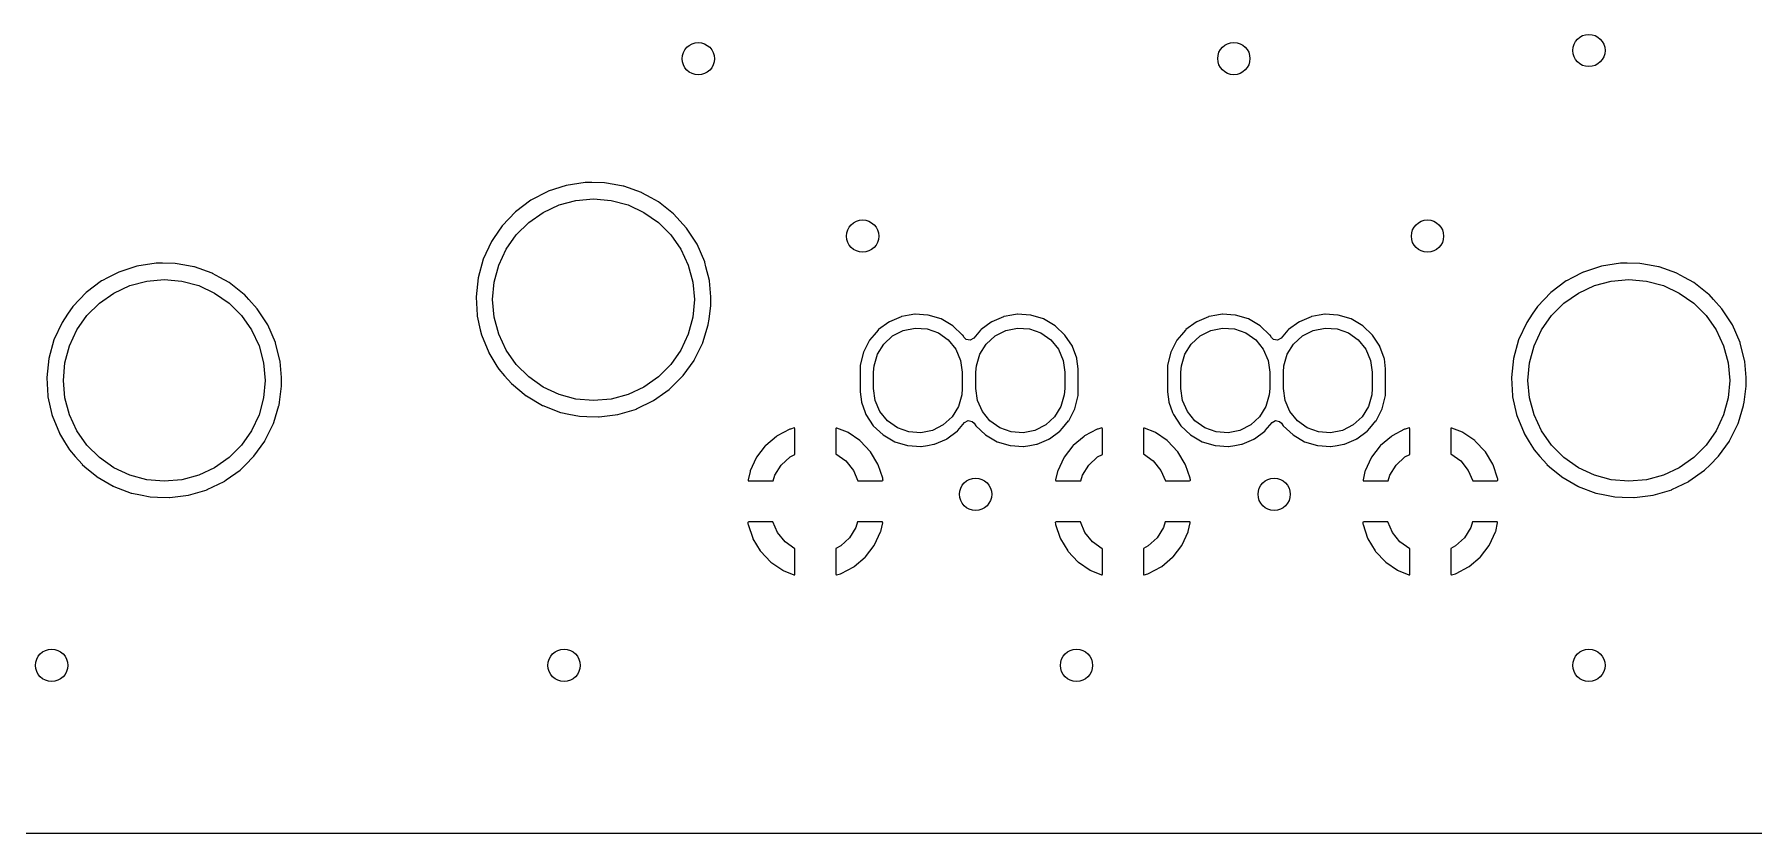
# Model space of a CAD drawing. Extents: x 2.37 to 5.13, y -5.38 to -2.62.
# Drawn here: x 3.242 to 4.08, y -5.382 to -4.992 of the extents above; entities that cross this region are included whole.
import ezdxf

# ---------------------------------------------------------------- set-up
doc = ezdxf.new("R2010")
doc.units = 0
doc.header["$MEASUREMENT"] = 0
doc.layers.add('BLACK', color=7, linetype='CONTINUOUS')

msp = doc.modelspace()

# ---------------------------------------------------------------- linework, layer by layer
at = {"layer": 'BLACK', "linetype": 'CONTINUOUS'}
for p, q in [((3.50098, -5.06587), (3.49228, -5.06871)), ((3.50109, -5.06583), (3.50098, -5.06587)), ((3.50098, -5.06587), (3.50098, -5.06587)), ((3.51037, -5.06441), (3.50109, -5.06583)), ((3.51049, -5.06441), (3.51037, -5.06441)), ((3.5135, -5.06445), (3.51049, -5.06441)), ((3.51049, -5.06441), (3.51049, -5.06441)), ((3.51976, -5.06453), (3.5135, -5.06445)), ((3.52439, -5.06535), (3.51976, -5.06453)), ((3.52889, -5.06615), (3.52439, -5.06535)), ((3.52901, -5.06617), (3.52889, -5.06615)), ((3.52889, -5.06615), (3.52889, -5.06615)), ((3.52912, -5.06621), (3.52901, -5.06617)), ((3.53775, -5.06927), (3.52912, -5.06621)), ((3.52912, -5.06621), (3.52912, -5.06621)), ((3.48384, -5.07309), (3.47633, -5.07872)), ((3.49216, -5.06875), (3.48384, -5.07309)), ((3.49228, -5.06871), (3.49216, -5.06875)), ((3.49228, -5.06871), (3.49228, -5.06871)), ((3.49754, -5.07533), (3.50582, -5.07311)), ((3.50582, -5.07311), (3.51437, -5.07236)), ((3.51437, -5.07236), (3.52292, -5.07311)), ((3.52292, -5.07311), (3.5312, -5.07533)), ((3.53786, -5.06931), (3.53775, -5.06927)), ((3.53796, -5.06937), (3.53786, -5.06931)), ((3.54244, -5.07184), (3.53796, -5.06937)), ((3.53796, -5.06937), (3.53796, -5.06937)), ((3.54608, -5.07385), (3.54244, -5.07184)), ((3.55345, -5.07967), (3.54608, -5.07385)), ((3.47633, -5.07872), (3.46984, -5.08551)), ((3.48274, -5.08388), (3.48976, -5.07896)), ((3.48976, -5.07896), (3.49754, -5.07533)), ((3.5312, -5.07533), (3.53898, -5.07896)), ((3.53898, -5.07896), (3.546, -5.08388)), ((3.55977, -5.08661), (3.55345, -5.07967)), ((3.46977, -5.08561), (3.46565, -5.09166)), ((3.46984, -5.08551), (3.46977, -5.08561)), ((3.46977, -5.08561), (3.46977, -5.08561)), ((3.47175, -5.09697), (3.47667, -5.08994)), ((3.47667, -5.08994), (3.48274, -5.08388)), ((3.546, -5.08388), (3.55207, -5.08994)), ((3.55207, -5.08994), (3.55699, -5.09697)), ((3.56487, -5.0945), (3.55977, -5.08661)), ((3.46455, -5.09327), (3.46059, -5.10179)), ((3.46565, -5.09166), (3.46455, -5.09327)), ((3.46813, -5.10474), (3.47175, -5.09697)), ((3.55699, -5.09697), (3.56061, -5.10474)), ((3.56861, -5.10311), (3.56487, -5.0945)), ((3.28272, -5.10812), (3.27727, -5.11096)), ((3.28283, -5.10808), (3.28272, -5.10812)), ((3.29153, -5.10524), (3.28283, -5.10808)), ((3.28283, -5.10808), (3.28283, -5.10808)), ((3.29164, -5.1052), (3.29153, -5.10524)), ((3.29153, -5.10524), (3.29153, -5.10524)), ((3.30092, -5.10378), (3.29164, -5.1052)), ((3.30104, -5.10378), (3.30092, -5.10378)), ((3.30406, -5.10382), (3.30104, -5.10378)), ((3.30104, -5.10378), (3.30104, -5.10378)), ((3.31031, -5.1039), (3.30406, -5.10382)), ((3.31494, -5.10472), (3.31031, -5.1039)), ((3.31944, -5.10552), (3.31494, -5.10472)), ((3.31956, -5.10554), (3.31944, -5.10552)), ((3.31944, -5.10552), (3.31944, -5.10552)), ((3.31967, -5.10558), (3.31956, -5.10554)), ((3.3283, -5.10864), (3.31967, -5.10558)), ((3.31967, -5.10558), (3.31967, -5.10558)), ((3.46059, -5.10179), (3.45808, -5.11084)), ((3.46591, -5.11303), (3.46813, -5.10474)), ((3.56061, -5.10474), (3.56284, -5.11303)), ((3.56864, -5.10322), (3.56861, -5.10311)), ((3.56924, -5.10558), (3.56864, -5.10322)), ((3.5709, -5.11222), (3.56924, -5.10558)), ((3.99728, -5.10812), (3.99183, -5.11096)), ((3.9974, -5.10808), (3.99728, -5.10812)), ((4.0061, -5.10524), (3.9974, -5.10808)), ((3.9974, -5.10808), (3.9974, -5.10808)), ((4.00621, -5.1052), (4.0061, -5.10524)), ((4.0061, -5.10524), (4.0061, -5.10524)), ((4.01549, -5.10378), (4.00621, -5.1052)), ((4.01561, -5.10378), (4.01549, -5.10378)), ((4.01862, -5.10382), (4.01561, -5.10378)), ((4.01561, -5.10378), (4.01561, -5.10378)), ((4.02488, -5.1039), (4.01862, -5.10382)), ((4.0295, -5.10472), (4.02488, -5.1039)), ((4.03401, -5.10552), (4.0295, -5.10472)), ((4.03413, -5.10554), (4.03401, -5.10552)), ((4.03401, -5.10552), (4.03401, -5.10552)), ((4.03424, -5.10558), (4.03413, -5.10554)), ((4.04286, -5.10864), (4.03424, -5.10558)), ((4.03424, -5.10558), (4.03424, -5.10558)), ((3.27439, -5.11246), (3.26688, -5.11809)), ((3.27485, -5.11222), (3.27439, -5.11246)), ((3.27727, -5.11096), (3.27485, -5.11222)), ((3.28031, -5.11833), (3.28809, -5.1147)), ((3.28809, -5.1147), (3.29638, -5.11248)), ((3.29638, -5.11248), (3.30492, -5.11173)), ((3.30492, -5.11173), (3.31347, -5.11248)), ((3.31347, -5.11248), (3.32175, -5.1147)), ((3.32175, -5.1147), (3.32953, -5.11833)), ((3.32841, -5.10868), (3.3283, -5.10864)), ((3.32852, -5.10874), (3.32841, -5.10868)), ((3.33211, -5.11072), (3.32852, -5.10874)), ((3.32852, -5.10874), (3.32852, -5.10874)), ((3.33663, -5.11322), (3.33211, -5.11072)), ((3.344, -5.11904), (3.33663, -5.11322)), ((3.45808, -5.11084), (3.45709, -5.12017)), ((3.46516, -5.12157), (3.46591, -5.11303)), ((3.56284, -5.11303), (3.56358, -5.12157)), ((3.57091, -5.11234), (3.5709, -5.11222)), ((3.57156, -5.12017), (3.57091, -5.11234)), ((3.57091, -5.11234), (3.57091, -5.11234)), ((3.98895, -5.11246), (3.98144, -5.11809)), ((3.98942, -5.11222), (3.98895, -5.11246)), ((3.99183, -5.11096), (3.98942, -5.11222)), ((3.99488, -5.11833), (4.00266, -5.1147)), ((4.00266, -5.1147), (4.01094, -5.11248)), ((4.01094, -5.11248), (4.01949, -5.11173)), ((4.01949, -5.11173), (4.02803, -5.11248)), ((4.02803, -5.11248), (4.03632, -5.1147)), ((4.03632, -5.1147), (4.04409, -5.11833)), ((4.04298, -5.10868), (4.04286, -5.10864)), ((4.04308, -5.10874), (4.04298, -5.10868)), ((4.04668, -5.11072), (4.04308, -5.10874)), ((4.04308, -5.10874), (4.04308, -5.10874)), ((4.0512, -5.11322), (4.04668, -5.11072)), ((4.05857, -5.11904), (4.0512, -5.11322)), ((3.26039, -5.12488), (3.26032, -5.12498)), ((3.26688, -5.11809), (3.26039, -5.12488)), ((3.26722, -5.12931), (3.27329, -5.12325)), ((3.27329, -5.12325), (3.28031, -5.11833)), ((3.32953, -5.11833), (3.33655, -5.12325)), ((3.33655, -5.12325), (3.34262, -5.12931)), ((3.34408, -5.11913), (3.344, -5.11904)), ((3.34504, -5.12017), (3.34408, -5.11913)), ((3.34408, -5.11913), (3.34408, -5.11913)), ((3.34624, -5.1215), (3.34504, -5.12017)), ((3.35032, -5.12598), (3.34624, -5.1215)), ((3.45709, -5.12017), (3.45709, -5.12029)), ((3.45709, -5.12029), (3.4576, -5.12914)), ((3.46591, -5.13012), (3.46516, -5.12157)), ((3.56358, -5.12157), (3.56284, -5.13012)), ((3.57072, -5.13108), (3.57159, -5.12445)), ((3.57167, -5.12157), (3.57156, -5.12017)), ((3.57159, -5.12445), (3.5716, -5.12437)), ((3.57159, -5.12445), (3.57159, -5.12445)), ((3.5716, -5.12437), (3.57167, -5.12157)), ((3.97496, -5.12488), (3.97489, -5.12498)), ((3.98144, -5.11809), (3.97496, -5.12488)), ((3.98179, -5.12931), (3.98785, -5.12325)), ((3.98785, -5.12325), (3.99488, -5.11833)), ((4.04409, -5.11833), (4.05112, -5.12325)), ((4.05112, -5.12325), (4.05719, -5.12931)), ((4.05865, -5.11913), (4.05857, -5.11904)), ((4.06081, -5.1215), (4.05865, -5.11913)), ((4.05865, -5.11913), (4.05865, -5.11913)), ((4.06489, -5.12598), (4.06081, -5.1215)), ((3.2551, -5.13264), (3.25114, -5.14116)), ((3.25779, -5.12869), (3.2551, -5.13264)), ((3.26032, -5.12498), (3.25779, -5.12869)), ((3.26032, -5.12498), (3.26032, -5.12498)), ((3.2623, -5.13634), (3.26722, -5.12931)), ((3.34262, -5.12931), (3.34754, -5.13634)), ((3.35542, -5.13387), (3.35032, -5.12598)), ((3.4576, -5.12914), (3.45763, -5.12955)), ((3.45763, -5.12955), (3.45765, -5.12967)), ((3.45765, -5.12967), (3.45765, -5.12967)), ((3.45765, -5.12967), (3.45914, -5.13627)), ((3.46813, -5.13841), (3.46591, -5.13012)), ((3.56284, -5.13012), (3.56061, -5.13841)), ((3.57038, -5.13368), (3.57072, -5.13108)), ((3.65845, -5.13247), (3.65343, -5.13617)), ((3.65859, -5.13237), (3.65845, -5.13247)), ((3.65845, -5.13247), (3.65845, -5.13247)), ((3.65874, -5.13231), (3.65859, -5.13237)), ((3.66447, -5.12987), (3.65874, -5.13231)), ((3.65874, -5.13231), (3.65874, -5.13231)), ((3.66463, -5.1298), (3.66447, -5.12987)), ((3.66447, -5.12987), (3.66447, -5.12987)), ((3.6648, -5.12977), (3.66463, -5.1298)), ((3.66845, -5.12914), (3.6648, -5.12977)), ((3.6648, -5.12977), (3.6648, -5.12977)), ((3.6711, -5.12869), (3.66845, -5.12914)), ((3.67127, -5.1287), (3.6711, -5.12869)), ((3.67749, -5.12908), (3.67127, -5.1287)), ((3.67127, -5.1287), (3.67127, -5.1287)), ((3.67766, -5.1291), (3.67749, -5.12908)), ((3.68395, -5.131), (3.67766, -5.1291)), ((3.68963, -5.1343), (3.68395, -5.131)), ((3.70845, -5.13247), (3.70343, -5.13617)), ((3.70859, -5.13237), (3.70845, -5.13247)), ((3.70845, -5.13247), (3.70845, -5.13247)), ((3.70874, -5.13231), (3.70859, -5.13237)), ((3.71447, -5.12987), (3.70874, -5.13231)), ((3.70874, -5.13231), (3.70874, -5.13231)), ((3.71463, -5.1298), (3.71447, -5.12987)), ((3.71447, -5.12987), (3.71447, -5.12987)), ((3.7148, -5.12977), (3.71463, -5.1298)), ((3.71845, -5.12914), (3.7148, -5.12977)), ((3.7148, -5.12977), (3.7148, -5.12977)), ((3.7211, -5.12869), (3.71845, -5.12914)), ((3.72127, -5.1287), (3.7211, -5.12869)), ((3.72749, -5.12908), (3.72127, -5.1287)), ((3.72127, -5.1287), (3.72127, -5.1287)), ((3.72766, -5.1291), (3.72749, -5.12908)), ((3.73395, -5.131), (3.72766, -5.1291)), ((3.73963, -5.1343), (3.73395, -5.131)), ((3.80845, -5.13247), (3.80343, -5.13617)), ((3.80859, -5.13237), (3.80845, -5.13247)), ((3.80845, -5.13247), (3.80845, -5.13247)), ((3.80874, -5.13231), (3.80859, -5.13237)), ((3.81447, -5.12987), (3.80874, -5.13231)), ((3.80874, -5.13231), (3.80874, -5.13231)), ((3.81463, -5.1298), (3.81447, -5.12987)), ((3.81447, -5.12987), (3.81447, -5.12987)), ((3.8148, -5.12977), (3.81463, -5.1298)), ((3.81845, -5.12914), (3.8148, -5.12977)), ((3.8148, -5.12977), (3.8148, -5.12977)), ((3.8211, -5.12869), (3.81845, -5.12914)), ((3.82127, -5.1287), (3.8211, -5.12869)), ((3.82749, -5.12908), (3.82127, -5.1287)), ((3.82127, -5.1287), (3.82127, -5.1287)), ((3.82766, -5.1291), (3.82749, -5.12908)), ((3.83395, -5.131), (3.82766, -5.1291)), ((3.83963, -5.1343), (3.83395, -5.131)), ((3.85845, -5.13247), (3.85343, -5.13617)), ((3.85859, -5.13237), (3.85845, -5.13247)), ((3.85845, -5.13247), (3.85845, -5.13247)), ((3.85874, -5.13231), (3.85859, -5.13237)), ((3.86447, -5.12987), (3.85874, -5.13231)), ((3.85874, -5.13231), (3.85874, -5.13231)), ((3.86463, -5.1298), (3.86447, -5.12987)), ((3.86447, -5.12987), (3.86447, -5.12987)), ((3.8648, -5.12977), (3.86463, -5.1298)), ((3.86845, -5.12914), (3.8648, -5.12977)), ((3.8648, -5.12977), (3.8648, -5.12977)), ((3.8711, -5.12869), (3.86845, -5.12914)), ((3.87127, -5.1287), (3.8711, -5.12869)), ((3.87749, -5.12908), (3.87127, -5.1287)), ((3.87127, -5.1287), (3.87127, -5.1287)), ((3.87766, -5.1291), (3.87749, -5.12908)), ((3.88395, -5.131), (3.87766, -5.1291)), ((3.88963, -5.1343), (3.88395, -5.131)), ((3.96966, -5.13264), (3.96571, -5.14116)), ((3.97236, -5.12869), (3.96966, -5.13264)), ((3.97489, -5.12498), (3.97236, -5.12869)), ((3.97489, -5.12498), (3.97489, -5.12498)), ((3.97687, -5.13634), (3.98179, -5.12931)), ((4.05719, -5.12931), (4.06211, -5.13634)), ((4.06999, -5.13387), (4.06489, -5.12598)), ((3.25114, -5.14116), (3.24863, -5.15021)), ((3.25868, -5.14411), (3.2623, -5.13634)), ((3.34754, -5.13634), (3.35117, -5.14411)), ((3.35917, -5.14248), (3.35542, -5.13387)), ((3.45914, -5.13627), (3.45969, -5.13871)), ((3.45969, -5.13871), (3.46322, -5.14741)), ((3.47175, -5.14618), (3.46813, -5.13841)), ((3.56061, -5.13841), (3.55699, -5.14618)), ((3.56771, -5.14248), (3.57034, -5.1338)), ((3.57034, -5.1338), (3.57038, -5.13368)), ((3.64904, -5.14127), (3.64606, -5.14712)), ((3.65122, -5.13871), (3.64904, -5.14127)), ((3.65319, -5.13639), (3.65122, -5.13871)), ((3.6533, -5.13627), (3.65319, -5.13639)), ((3.65343, -5.13617), (3.6533, -5.13627)), ((3.65343, -5.13617), (3.65343, -5.13617)), ((3.65595, -5.14321), (3.66028, -5.13923)), ((3.66028, -5.13923), (3.66552, -5.13656)), ((3.66552, -5.13656), (3.67128, -5.1354)), ((3.67128, -5.1354), (3.67714, -5.13583)), ((3.67714, -5.13583), (3.68267, -5.13782)), ((3.68267, -5.13782), (3.68746, -5.14122)), ((3.68746, -5.14122), (3.69116, -5.14579)), ((3.6944, -5.13882), (3.68963, -5.1343)), ((3.69449, -5.13896), (3.6944, -5.13882)), ((3.69519, -5.14003), (3.69449, -5.13896)), ((3.69616, -5.14095), (3.69519, -5.14003)), ((3.69812, -5.14131), (3.69616, -5.14095)), ((3.69985, -5.14032), (3.69812, -5.14131)), ((3.70319, -5.13639), (3.69985, -5.14032)), ((3.7033, -5.13627), (3.70319, -5.13639)), ((3.70319, -5.13639), (3.70319, -5.13639)), ((3.70343, -5.13617), (3.7033, -5.13627)), ((3.70343, -5.13617), (3.70343, -5.13617)), ((3.70595, -5.14321), (3.71028, -5.13923)), ((3.71028, -5.13923), (3.71552, -5.13656)), ((3.71552, -5.13656), (3.72128, -5.1354)), ((3.72128, -5.1354), (3.72714, -5.13583)), ((3.72714, -5.13583), (3.73267, -5.13782)), ((3.73267, -5.13782), (3.73746, -5.14122)), ((3.73746, -5.14122), (3.74116, -5.14579)), ((3.7444, -5.13882), (3.73963, -5.1343)), ((3.748, -5.14431), (3.7444, -5.13882)), ((3.79904, -5.14127), (3.79606, -5.14712)), ((3.80122, -5.13871), (3.79904, -5.14127)), ((3.80319, -5.13639), (3.80122, -5.13871)), ((3.8033, -5.13627), (3.80319, -5.13639)), ((3.80343, -5.13617), (3.8033, -5.13627)), ((3.80343, -5.13617), (3.80343, -5.13617)), ((3.80595, -5.14321), (3.81028, -5.13923)), ((3.81028, -5.13923), (3.81552, -5.13656)), ((3.81552, -5.13656), (3.82128, -5.1354)), ((3.82128, -5.1354), (3.82714, -5.13583)), ((3.82714, -5.13583), (3.83267, -5.13782)), ((3.83267, -5.13782), (3.83746, -5.14122)), ((3.83746, -5.14122), (3.84116, -5.14579)), ((3.8444, -5.13882), (3.83963, -5.1343)), ((3.84449, -5.13896), (3.8444, -5.13882)), ((3.84519, -5.14003), (3.84449, -5.13896)), ((3.84616, -5.14095), (3.84519, -5.14003)), ((3.84812, -5.14131), (3.84616, -5.14095)), ((3.84985, -5.14032), (3.84812, -5.14131)), ((3.85319, -5.13639), (3.84985, -5.14032)), ((3.8533, -5.13627), (3.85319, -5.13639)), ((3.85319, -5.13639), (3.85319, -5.13639)), ((3.85343, -5.13617), (3.8533, -5.13627)), ((3.85343, -5.13617), (3.85343, -5.13617)), ((3.85595, -5.14321), (3.86028, -5.13923)), ((3.86028, -5.13923), (3.86552, -5.13656)), ((3.86552, -5.13656), (3.87128, -5.1354)), ((3.87128, -5.1354), (3.87714, -5.13583)), ((3.87714, -5.13583), (3.88267, -5.13782)), ((3.88267, -5.13782), (3.88746, -5.14122)), ((3.88746, -5.14122), (3.89116, -5.14579)), ((3.8944, -5.13882), (3.88963, -5.1343)), ((3.898, -5.14431), (3.8944, -5.13882)), ((3.96571, -5.14116), (3.9632, -5.15021)), ((3.97324, -5.14411), (3.97687, -5.13634)), ((4.06211, -5.13634), (4.06573, -5.14411)), ((4.07373, -5.14248), (4.06999, -5.13387)), ((3.25646, -5.1524), (3.25868, -5.14411)), ((3.35117, -5.14411), (3.35339, -5.1524)), ((3.3592, -5.14259), (3.35917, -5.14248)), ((3.36135, -5.15118), (3.3592, -5.14259)), ((3.46322, -5.14741), (3.46329, -5.14751)), ((3.46329, -5.14751), (3.46724, -5.15396)), ((3.47667, -5.15321), (3.47175, -5.14618)), ((3.55699, -5.14618), (3.55207, -5.15321)), ((3.56349, -5.15109), (3.56765, -5.14267)), ((3.56765, -5.14267), (3.56771, -5.14248)), ((3.64606, -5.14712), (3.64449, -5.1535)), ((3.65122, -5.15384), (3.65286, -5.1482)), ((3.65286, -5.1482), (3.65595, -5.14321)), ((3.69116, -5.14579), (3.69349, -5.15118)), ((3.70122, -5.15384), (3.70286, -5.1482)), ((3.70286, -5.1482), (3.70595, -5.14321)), ((3.74116, -5.14579), (3.74349, -5.15118)), ((3.74805, -5.14447), (3.748, -5.14431)), ((3.7501, -5.15009), (3.74805, -5.14447)), ((3.74805, -5.14447), (3.74805, -5.14447)), ((3.75024, -5.15048), (3.7501, -5.15009)), ((3.79606, -5.14712), (3.79449, -5.1535)), ((3.80122, -5.15384), (3.80286, -5.1482)), ((3.80286, -5.1482), (3.80595, -5.14321)), ((3.84116, -5.14579), (3.84349, -5.15118)), ((3.85122, -5.15384), (3.85286, -5.1482)), ((3.85286, -5.1482), (3.85595, -5.14321)), ((3.89116, -5.14579), (3.89349, -5.15118)), ((3.89805, -5.14447), (3.898, -5.14431)), ((3.9001, -5.15009), (3.89805, -5.14447)), ((3.89805, -5.14447), (3.89805, -5.14447)), ((3.90024, -5.15048), (3.9001, -5.15009)), ((3.97102, -5.1524), (3.97324, -5.14411)), ((4.06573, -5.14411), (4.06795, -5.1524)), ((4.07376, -5.14259), (4.07373, -5.14248)), ((4.07592, -5.15118), (4.07376, -5.14259)), ((3.24863, -5.15021), (3.24764, -5.15954)), ((3.25571, -5.16094), (3.25646, -5.1524)), ((3.35339, -5.1524), (3.35413, -5.16094)), ((3.36145, -5.15159), (3.36135, -5.15118)), ((3.36146, -5.15171), (3.36145, -5.15159)), ((3.36211, -5.15954), (3.36146, -5.15171)), ((3.36146, -5.15171), (3.36146, -5.15171)), ((3.46724, -5.15396), (3.46813, -5.15542)), ((3.46813, -5.15542), (3.46821, -5.15551)), ((3.46821, -5.15551), (3.46821, -5.15551)), ((3.46821, -5.15551), (3.47098, -5.15871)), ((3.48274, -5.15927), (3.47667, -5.15321)), ((3.55207, -5.15321), (3.546, -5.15927)), ((3.55808, -5.15862), (3.56342, -5.15118)), ((3.56342, -5.15118), (3.56349, -5.15109)), ((3.64449, -5.1535), (3.64447, -5.15392)), ((3.64447, -5.15392), (3.64447, -5.16653)), ((3.65098, -5.15701), (3.65122, -5.15384)), ((3.65098, -5.16488), (3.65098, -5.15701)), ((3.69349, -5.15118), (3.69429, -5.15701)), ((3.69429, -5.15701), (3.69429, -5.16488)), ((3.70098, -5.15701), (3.70122, -5.15384)), ((3.70098, -5.16488), (3.70098, -5.15701)), ((3.74349, -5.15118), (3.74429, -5.15701)), ((3.74429, -5.15701), (3.74429, -5.16488)), ((3.75081, -5.15536), (3.75024, -5.15048)), ((3.75081, -5.16797), (3.75081, -5.15536)), ((3.79449, -5.1535), (3.79447, -5.15392)), ((3.79447, -5.15392), (3.79447, -5.16653)), ((3.80098, -5.15701), (3.80122, -5.15384)), ((3.80098, -5.16488), (3.80098, -5.15701)), ((3.84349, -5.15118), (3.84429, -5.15701)), ((3.84429, -5.15701), (3.84429, -5.16488)), ((3.85098, -5.15701), (3.85122, -5.15384)), ((3.85098, -5.16488), (3.85098, -5.15701)), ((3.89349, -5.15118), (3.89429, -5.15701)), ((3.89429, -5.15701), (3.89429, -5.16488)), ((3.90081, -5.15536), (3.90024, -5.15048)), ((3.90081, -5.16797), (3.90081, -5.15536)), ((3.9632, -5.15021), (3.9622, -5.15954)), ((3.97028, -5.16094), (3.97102, -5.1524)), ((4.06795, -5.1524), (4.0687, -5.16094)), ((4.07602, -5.15159), (4.07592, -5.15118)), ((4.07603, -5.15171), (4.07602, -5.15159)), ((4.07668, -5.15954), (4.07603, -5.15171)), ((4.07603, -5.15171), (4.07603, -5.15171)), ((3.24764, -5.15954), (3.24764, -5.15966)), ((3.24764, -5.15966), (3.24815, -5.16851)), ((3.25646, -5.16949), (3.25571, -5.16094)), ((3.35413, -5.16094), (3.35339, -5.16949)), ((3.36113, -5.17157), (3.36214, -5.16382)), ((3.36222, -5.16094), (3.36211, -5.15954)), ((3.36214, -5.16382), (3.36215, -5.16374)), ((3.36214, -5.16382), (3.36214, -5.16382)), ((3.36215, -5.16374), (3.36222, -5.16094)), ((3.47098, -5.15871), (3.47428, -5.16252)), ((3.47428, -5.16252), (3.4815, -5.16851)), ((3.48976, -5.16419), (3.48274, -5.15927)), ((3.49754, -5.16782), (3.48976, -5.16419)), ((3.53898, -5.16419), (3.5312, -5.16782)), ((3.546, -5.15927), (3.53898, -5.16419)), ((3.54371, -5.17079), (3.54969, -5.16653)), ((3.54969, -5.16653), (3.55136, -5.16534)), ((3.55136, -5.16534), (3.55144, -5.16526)), ((3.55144, -5.16526), (3.55792, -5.1588)), ((3.55792, -5.1588), (3.55801, -5.15871)), ((3.55792, -5.1588), (3.55792, -5.1588)), ((3.55801, -5.15871), (3.55808, -5.15862)), ((3.55808, -5.15862), (3.55808, -5.15862)), ((3.64447, -5.16653), (3.64448, -5.16661)), ((3.64448, -5.16661), (3.64475, -5.16892)), ((3.64448, -5.16661), (3.64448, -5.16661)), ((3.65178, -5.1707), (3.65098, -5.16488)), ((3.69429, -5.16488), (3.69406, -5.16805)), ((3.70178, -5.1707), (3.70098, -5.16488)), ((3.74429, -5.16488), (3.74406, -5.16805)), ((3.79447, -5.16653), (3.79448, -5.16661)), ((3.79448, -5.16661), (3.79475, -5.16892)), ((3.79448, -5.16661), (3.79448, -5.16661)), ((3.80178, -5.1707), (3.80098, -5.16488)), ((3.84429, -5.16488), (3.84406, -5.16805)), ((3.85178, -5.1707), (3.85098, -5.16488)), ((3.89429, -5.16488), (3.89406, -5.16805)), ((3.9622, -5.15954), (3.96221, -5.15966)), ((3.96221, -5.15966), (3.96272, -5.16851)), ((3.97102, -5.16949), (3.97028, -5.16094)), ((4.0687, -5.16094), (4.06795, -5.16949)), ((4.07569, -5.17157), (4.07671, -5.16382)), ((4.07679, -5.16094), (4.07668, -5.15954)), ((4.07671, -5.16382), (4.07672, -5.16374)), ((4.07671, -5.16382), (4.07671, -5.16382)), ((4.07672, -5.16374), (4.07679, -5.16094)), ((3.24815, -5.16851), (3.24818, -5.16892)), ((3.24818, -5.16892), (3.2482, -5.16904)), ((3.2482, -5.16904), (3.2482, -5.16904)), ((3.2482, -5.16904), (3.25014, -5.17762)), ((3.25868, -5.17778), (3.25646, -5.16949)), ((3.35339, -5.16949), (3.35117, -5.17778)), ((3.35834, -5.18157), (3.36089, -5.17317)), ((3.36089, -5.17317), (3.36093, -5.17305)), ((3.36093, -5.17305), (3.36113, -5.17157)), ((3.4815, -5.16851), (3.48161, -5.16857)), ((3.48161, -5.16857), (3.48161, -5.16857)), ((3.48161, -5.16857), (3.48951, -5.17319)), ((3.48951, -5.17319), (3.48951, -5.17319)), ((3.48951, -5.17319), (3.48961, -5.17325)), ((3.48961, -5.17325), (3.48972, -5.17329)), ((3.48972, -5.17329), (3.49827, -5.17656)), ((3.50582, -5.17004), (3.49754, -5.16782)), ((3.51437, -5.17079), (3.50582, -5.17004)), ((3.52292, -5.17004), (3.51437, -5.17079)), ((3.5312, -5.16782), (3.52292, -5.17004)), ((3.52628, -5.17762), (3.53528, -5.17493)), ((3.53528, -5.17493), (3.53539, -5.17487)), ((3.53539, -5.17487), (3.5436, -5.17085)), ((3.53539, -5.17487), (3.53539, -5.17487)), ((3.5436, -5.17085), (3.54371, -5.17079)), ((3.64475, -5.16892), (3.64504, -5.17141)), ((3.64504, -5.17141), (3.6451, -5.17157)), ((3.6451, -5.17157), (3.6451, -5.17157)), ((3.6451, -5.17157), (3.64692, -5.1766)), ((3.65412, -5.1761), (3.65178, -5.1707)), ((3.69242, -5.17369), (3.68932, -5.17868)), ((3.69406, -5.16805), (3.69242, -5.17369)), ((3.70412, -5.1761), (3.70178, -5.1707)), ((3.74242, -5.17369), (3.73932, -5.17868)), ((3.74406, -5.16805), (3.74242, -5.17369)), ((3.74623, -5.18062), (3.74922, -5.17477)), ((3.74922, -5.17477), (3.75078, -5.16839)), ((3.75078, -5.16839), (3.75081, -5.16797)), ((3.79475, -5.16892), (3.79504, -5.17141)), ((3.79504, -5.17141), (3.7951, -5.17157)), ((3.7951, -5.17157), (3.7951, -5.17157)), ((3.7951, -5.17157), (3.79692, -5.1766)), ((3.80412, -5.1761), (3.80178, -5.1707)), ((3.84242, -5.17369), (3.83932, -5.17868)), ((3.84406, -5.16805), (3.84242, -5.17369)), ((3.85412, -5.1761), (3.85178, -5.1707)), ((3.89242, -5.17369), (3.88932, -5.17868)), ((3.89406, -5.16805), (3.89242, -5.17369)), ((3.89623, -5.18062), (3.89922, -5.17477)), ((3.89922, -5.17477), (3.90078, -5.16839)), ((3.90078, -5.16839), (3.90081, -5.16797)), ((3.96272, -5.16851), (3.96274, -5.16892)), ((3.96274, -5.16892), (3.96277, -5.16904)), ((3.96277, -5.16904), (3.96277, -5.16904)), ((3.96277, -5.16904), (3.96471, -5.17762)), ((3.97324, -5.17778), (3.97102, -5.16949)), ((4.06795, -5.16949), (4.06573, -5.17778)), ((4.07291, -5.18157), (4.07546, -5.17317)), ((4.07546, -5.17317), (4.0755, -5.17305)), ((4.0755, -5.17305), (4.07569, -5.17157)), ((3.25014, -5.17762), (3.25024, -5.17808)), ((3.25024, -5.17808), (3.25377, -5.18678)), ((3.2623, -5.18555), (3.25868, -5.17778)), ((3.35117, -5.17778), (3.34754, -5.18555)), ((3.35404, -5.19046), (3.3582, -5.18204)), ((3.3582, -5.18204), (3.35834, -5.18157)), ((3.49827, -5.17656), (3.49827, -5.17656)), ((3.49827, -5.17656), (3.49838, -5.1766)), ((3.49838, -5.1766), (3.4985, -5.17663)), ((3.4985, -5.17663), (3.4985, -5.17663)), ((3.4985, -5.17663), (3.50241, -5.17742)), ((3.50241, -5.17742), (3.50759, -5.17847)), ((3.50759, -5.17847), (3.51117, -5.17861)), ((3.51117, -5.17861), (3.51685, -5.17881)), ((3.51685, -5.17881), (3.51685, -5.17881)), ((3.51685, -5.17881), (3.51697, -5.17882)), ((3.51697, -5.17882), (3.51709, -5.1788)), ((3.51709, -5.1788), (3.52617, -5.17764)), ((3.51709, -5.1788), (3.51709, -5.1788)), ((3.52617, -5.17764), (3.52628, -5.17762)), ((3.64692, -5.1766), (3.64728, -5.17758)), ((3.64728, -5.17758), (3.65088, -5.18307)), ((3.65088, -5.18307), (3.65565, -5.18759)), ((3.65781, -5.18067), (3.65412, -5.1761)), ((3.66261, -5.18407), (3.65781, -5.18067)), ((3.685, -5.18266), (3.67976, -5.18533)), ((3.68932, -5.17868), (3.685, -5.18266)), ((3.69209, -5.18549), (3.69543, -5.18157)), ((3.69543, -5.18157), (3.69716, -5.18058)), ((3.69716, -5.18058), (3.69912, -5.18094)), ((3.69912, -5.18094), (3.70008, -5.18186)), ((3.70008, -5.18186), (3.70088, -5.18307)), ((3.70088, -5.18307), (3.70565, -5.18759)), ((3.70781, -5.18067), (3.70412, -5.1761)), ((3.71261, -5.18407), (3.70781, -5.18067)), ((3.735, -5.18266), (3.72976, -5.18533)), ((3.73932, -5.17868), (3.735, -5.18266)), ((3.74318, -5.18421), (3.74612, -5.18075)), ((3.74612, -5.18075), (3.74623, -5.18062)), ((3.74612, -5.18075), (3.74612, -5.18075)), ((3.79692, -5.1766), (3.79728, -5.17758)), ((3.79728, -5.17758), (3.80088, -5.18307)), ((3.80088, -5.18307), (3.80565, -5.18759)), ((3.80781, -5.18067), (3.80412, -5.1761)), ((3.81261, -5.18407), (3.80781, -5.18067)), ((3.835, -5.18266), (3.82976, -5.18533)), ((3.83932, -5.17868), (3.835, -5.18266)), ((3.84209, -5.18549), (3.84543, -5.18157)), ((3.84543, -5.18157), (3.84716, -5.18058)), ((3.84716, -5.18058), (3.84912, -5.18094)), ((3.84912, -5.18094), (3.85008, -5.18186)), ((3.85008, -5.18186), (3.85088, -5.18307)), ((3.85088, -5.18307), (3.85565, -5.18759)), ((3.85781, -5.18067), (3.85412, -5.1761)), ((3.86261, -5.18407), (3.85781, -5.18067)), ((3.885, -5.18266), (3.87976, -5.18533)), ((3.88932, -5.17868), (3.885, -5.18266)), ((3.89318, -5.18421), (3.89612, -5.18075)), ((3.89612, -5.18075), (3.89623, -5.18062)), ((3.89612, -5.18075), (3.89612, -5.18075)), ((3.96471, -5.17762), (3.96481, -5.17808)), ((3.96481, -5.17808), (3.96834, -5.18678)), ((3.97687, -5.18555), (3.97324, -5.17778)), ((4.06573, -5.17778), (4.06211, -5.18555)), ((4.06861, -5.19046), (4.07277, -5.18204)), ((4.07277, -5.18204), (4.07291, -5.18157)), ((3.25377, -5.18678), (3.25384, -5.18688)), ((3.25384, -5.18688), (3.25632, -5.19094)), ((3.25632, -5.19094), (3.25868, -5.19479)), ((3.26722, -5.19258), (3.2623, -5.18555)), ((3.34754, -5.18555), (3.34262, -5.19258)), ((3.34863, -5.19799), (3.35397, -5.19055)), ((3.35397, -5.19055), (3.35404, -5.19046)), ((3.60369, -5.18826), (3.59838, -5.19275)), ((3.60395, -5.18808), (3.60369, -5.18826)), ((3.61011, -5.18484), (3.60395, -5.18808)), ((3.6104, -5.18472), (3.61011, -5.18484)), ((3.61233, -5.18419), (3.6104, -5.18472)), ((3.61243, -5.18419), (3.61233, -5.18419)), ((3.61249, -5.18423), (3.61243, -5.18419)), ((3.61264, -5.18462), (3.61249, -5.18423)), ((3.61264, -5.19708), (3.61264, -5.18462)), ((3.6327, -5.1842), (3.63264, -5.18443)), ((3.63264, -5.18443), (3.63264, -5.19686)), ((3.63311, -5.18421), (3.6327, -5.1842)), ((3.63829, -5.18628), (3.63311, -5.18421)), ((3.63857, -5.18643), (3.63829, -5.18628)), ((3.64432, -5.19034), (3.63857, -5.18643)), ((3.64456, -5.19054), (3.64432, -5.19034)), ((3.64934, -5.1956), (3.64456, -5.19054)), ((3.65565, -5.18759), (3.66133, -5.19089)), ((3.66133, -5.19089), (3.66762, -5.19279)), ((3.66814, -5.18606), (3.66261, -5.18407)), ((3.674, -5.18649), (3.66814, -5.18606)), ((3.67976, -5.18533), (3.674, -5.18649)), ((3.68065, -5.19209), (3.6808, -5.19202)), ((3.6808, -5.19202), (3.68653, -5.18958)), ((3.6808, -5.19202), (3.6808, -5.19202)), ((3.68653, -5.18958), (3.68669, -5.18952)), ((3.68653, -5.18958), (3.68653, -5.18958)), ((3.68669, -5.18952), (3.68683, -5.18942)), ((3.68683, -5.18942), (3.69184, -5.18572)), ((3.68683, -5.18942), (3.68683, -5.18942)), ((3.69184, -5.18572), (3.69198, -5.18562)), ((3.69184, -5.18572), (3.69184, -5.18572)), ((3.69198, -5.18562), (3.69209, -5.1855)), ((3.69209, -5.1855), (3.69209, -5.18549)), ((3.70565, -5.18759), (3.71133, -5.19089)), ((3.71133, -5.19089), (3.71762, -5.19279)), ((3.71814, -5.18606), (3.71261, -5.18407)), ((3.724, -5.18649), (3.71814, -5.18606)), ((3.72976, -5.18533), (3.724, -5.18649)), ((3.73065, -5.19209), (3.7308, -5.19202)), ((3.7308, -5.19202), (3.73653, -5.18958)), ((3.7308, -5.19202), (3.7308, -5.19202)), ((3.73653, -5.18958), (3.73669, -5.18952)), ((3.73653, -5.18958), (3.73653, -5.18958)), ((3.73669, -5.18952), (3.73683, -5.18942)), ((3.73683, -5.18942), (3.74184, -5.18572)), ((3.73683, -5.18942), (3.73683, -5.18942)), ((3.74184, -5.18572), (3.74198, -5.18562)), ((3.74184, -5.18572), (3.74184, -5.18572)), ((3.74198, -5.18562), (3.74318, -5.18421)), ((3.75369, -5.18826), (3.74838, -5.19275)), ((3.75395, -5.18808), (3.75369, -5.18826)), ((3.76011, -5.18484), (3.75395, -5.18808)), ((3.7604, -5.18472), (3.76011, -5.18484)), ((3.76233, -5.18419), (3.7604, -5.18472)), ((3.76243, -5.18419), (3.76233, -5.18419)), ((3.76249, -5.18423), (3.76243, -5.18419)), ((3.76264, -5.18462), (3.76249, -5.18423)), ((3.76264, -5.19708), (3.76264, -5.18462)), ((3.7827, -5.1842), (3.78264, -5.18443)), ((3.78264, -5.18443), (3.78264, -5.19686)), ((3.78311, -5.18421), (3.7827, -5.1842)), ((3.78829, -5.18628), (3.78311, -5.18421)), ((3.78857, -5.18643), (3.78829, -5.18628)), ((3.79432, -5.19034), (3.78857, -5.18643)), ((3.79456, -5.19054), (3.79432, -5.19034)), ((3.79934, -5.1956), (3.79456, -5.19054)), ((3.80565, -5.18759), (3.81133, -5.19089)), ((3.81133, -5.19089), (3.81762, -5.19279)), ((3.81814, -5.18606), (3.81261, -5.18407)), ((3.824, -5.18649), (3.81814, -5.18606)), ((3.82976, -5.18533), (3.824, -5.18649)), ((3.83065, -5.19209), (3.8308, -5.19202)), ((3.8308, -5.19202), (3.83653, -5.18958)), ((3.8308, -5.19202), (3.8308, -5.19202)), ((3.83653, -5.18958), (3.83669, -5.18952)), ((3.83653, -5.18958), (3.83653, -5.18958)), ((3.83669, -5.18952), (3.83683, -5.18942)), ((3.83683, -5.18942), (3.84184, -5.18572)), ((3.83683, -5.18942), (3.83683, -5.18942)), ((3.84184, -5.18572), (3.84198, -5.18562)), ((3.84184, -5.18572), (3.84184, -5.18572)), ((3.84198, -5.18562), (3.84209, -5.1855)), ((3.84209, -5.1855), (3.84209, -5.18549)), ((3.85565, -5.18759), (3.86133, -5.19089)), ((3.86133, -5.19089), (3.86762, -5.19279)), ((3.86814, -5.18606), (3.86261, -5.18407)), ((3.874, -5.18649), (3.86814, -5.18606)), ((3.87976, -5.18533), (3.874, -5.18649)), ((3.88065, -5.19209), (3.8808, -5.19202)), ((3.8808, -5.19202), (3.88653, -5.18958)), ((3.8808, -5.19202), (3.8808, -5.19202)), ((3.88653, -5.18958), (3.88669, -5.18952)), ((3.88653, -5.18958), (3.88653, -5.18958)), ((3.88669, -5.18952), (3.88683, -5.18942)), ((3.88683, -5.18942), (3.89184, -5.18572)), ((3.88683, -5.18942), (3.88683, -5.18942)), ((3.89184, -5.18572), (3.89198, -5.18562)), ((3.89184, -5.18572), (3.89184, -5.18572)), ((3.89198, -5.18562), (3.89318, -5.18421)), ((3.90369, -5.18826), (3.89838, -5.19275)), ((3.90395, -5.18808), (3.90369, -5.18826)), ((3.91011, -5.18484), (3.90395, -5.18808)), ((3.9104, -5.18472), (3.91011, -5.18484)), ((3.91233, -5.18419), (3.9104, -5.18472)), ((3.91243, -5.18419), (3.91233, -5.18419)), ((3.91249, -5.18423), (3.91243, -5.18419)), ((3.91264, -5.18462), (3.91249, -5.18423)), ((3.91264, -5.19708), (3.91264, -5.18462)), ((3.9327, -5.1842), (3.93264, -5.18443)), ((3.93264, -5.18443), (3.93264, -5.19686)), ((3.93311, -5.18421), (3.9327, -5.1842)), ((3.93829, -5.18628), (3.93311, -5.18421)), ((3.93857, -5.18643), (3.93829, -5.18628)), ((3.94432, -5.19034), (3.93857, -5.18643)), ((3.94456, -5.19054), (3.94432, -5.19034)), ((3.94934, -5.1956), (3.94456, -5.19054)), ((3.96834, -5.18678), (3.9684, -5.18688)), ((3.9684, -5.18688), (3.97089, -5.19094)), ((3.97089, -5.19094), (3.97325, -5.19479)), ((3.98179, -5.19258), (3.97687, -5.18555)), ((4.06211, -5.18555), (4.05719, -5.19258)), ((4.0632, -5.19799), (4.06854, -5.19055)), ((4.06854, -5.19055), (4.06861, -5.19046)), ((3.25868, -5.19479), (3.25876, -5.19488)), ((3.25876, -5.19488), (3.25876, -5.19488)), ((3.25876, -5.19488), (3.26154, -5.19808)), ((3.26154, -5.19808), (3.26483, -5.20189)), ((3.27329, -5.19864), (3.26722, -5.19258)), ((3.28031, -5.20356), (3.27329, -5.19864)), ((3.33655, -5.19864), (3.32953, -5.20356)), ((3.34262, -5.19258), (3.33655, -5.19864)), ((3.34454, -5.20209), (3.34847, -5.19817)), ((3.34847, -5.19817), (3.34856, -5.19808)), ((3.34847, -5.19817), (3.34847, -5.19817)), ((3.34856, -5.19808), (3.34863, -5.19799)), ((3.34863, -5.19799), (3.34863, -5.19799)), ((3.59378, -5.19877), (3.59084, -5.20507)), ((3.59394, -5.1985), (3.59378, -5.19877)), ((3.59816, -5.19297), (3.59394, -5.1985)), ((3.59838, -5.19275), (3.59816, -5.19297)), ((3.60595, -5.20226), (3.61028, -5.19828)), ((3.61028, -5.19828), (3.61264, -5.19708)), ((3.63264, -5.19686), (3.63267, -5.19687)), ((3.63267, -5.19687), (3.63746, -5.20028)), ((3.63746, -5.20028), (3.64116, -5.20485)), ((3.64953, -5.19585), (3.64934, -5.1956)), ((3.65311, -5.20181), (3.64953, -5.19585)), ((3.66762, -5.19279), (3.66778, -5.19281)), ((3.66778, -5.19281), (3.674, -5.19319)), ((3.674, -5.19319), (3.674, -5.19319)), ((3.674, -5.19319), (3.67417, -5.1932)), ((3.67417, -5.1932), (3.67724, -5.19267)), ((3.67724, -5.19267), (3.68048, -5.19212)), ((3.68048, -5.19212), (3.68065, -5.19209)), ((3.68048, -5.19212), (3.68048, -5.19212)), ((3.71762, -5.19279), (3.71778, -5.19281)), ((3.71778, -5.19281), (3.724, -5.19319)), ((3.724, -5.19319), (3.724, -5.19319)), ((3.724, -5.19319), (3.72417, -5.1932)), ((3.72417, -5.1932), (3.72724, -5.19267)), ((3.72724, -5.19267), (3.73048, -5.19212)), ((3.73048, -5.19212), (3.73065, -5.19209)), ((3.73048, -5.19212), (3.73048, -5.19212)), ((3.74378, -5.19877), (3.74084, -5.20507)), ((3.74394, -5.1985), (3.74378, -5.19877)), ((3.74816, -5.19297), (3.74394, -5.1985)), ((3.74838, -5.19275), (3.74816, -5.19297)), ((3.75595, -5.20226), (3.76028, -5.19828)), ((3.76028, -5.19828), (3.76264, -5.19708)), ((3.78264, -5.19686), (3.78267, -5.19687)), ((3.78267, -5.19687), (3.78746, -5.20028)), ((3.78746, -5.20028), (3.79116, -5.20485)), ((3.79953, -5.19585), (3.79934, -5.1956)), ((3.80311, -5.20181), (3.79953, -5.19585)), ((3.81762, -5.19279), (3.81778, -5.19281)), ((3.81778, -5.19281), (3.824, -5.19319)), ((3.824, -5.19319), (3.824, -5.19319)), ((3.824, -5.19319), (3.82417, -5.1932)), ((3.82417, -5.1932), (3.82724, -5.19267)), ((3.82724, -5.19267), (3.83048, -5.19212)), ((3.83048, -5.19212), (3.83065, -5.19209)), ((3.83048, -5.19212), (3.83048, -5.19212)), ((3.86762, -5.19279), (3.86778, -5.19281)), ((3.86778, -5.19281), (3.874, -5.19319)), ((3.874, -5.19319), (3.874, -5.19319)), ((3.874, -5.19319), (3.87417, -5.1932)), ((3.87417, -5.1932), (3.87724, -5.19267)), ((3.87724, -5.19267), (3.88048, -5.19212)), ((3.88048, -5.19212), (3.88065, -5.19209)), ((3.88048, -5.19212), (3.88048, -5.19212)), ((3.89378, -5.19877), (3.89084, -5.20507)), ((3.89394, -5.1985), (3.89378, -5.19877)), ((3.89816, -5.19297), (3.89394, -5.1985)), ((3.89838, -5.19275), (3.89816, -5.19297)), ((3.90595, -5.20226), (3.91028, -5.19828)), ((3.91028, -5.19828), (3.91264, -5.19708)), ((3.93264, -5.19686), (3.93267, -5.19687)), ((3.93267, -5.19687), (3.93746, -5.20028)), ((3.93746, -5.20028), (3.94116, -5.20485)), ((3.94953, -5.19585), (3.94934, -5.1956)), ((3.95311, -5.20181), (3.94953, -5.19585)), ((3.97325, -5.19479), (3.97333, -5.19488)), ((3.97333, -5.19488), (3.97333, -5.19488)), ((3.97333, -5.19488), (3.9761, -5.19808)), ((3.9761, -5.19808), (3.9794, -5.20189)), ((3.98785, -5.19864), (3.98179, -5.19258)), ((3.99488, -5.20356), (3.98785, -5.19864)), ((4.05112, -5.19864), (4.04409, -5.20356)), ((4.05719, -5.19258), (4.05112, -5.19864)), ((4.0591, -5.20209), (4.06304, -5.19817)), ((4.06304, -5.19817), (4.06313, -5.19808)), ((4.06304, -5.19817), (4.06304, -5.19817)), ((4.06313, -5.19808), (4.0632, -5.19799)), ((4.0632, -5.19799), (4.0632, -5.19799)), ((3.26483, -5.20189), (3.26492, -5.20196)), ((3.26492, -5.20196), (3.26492, -5.20196)), ((3.26492, -5.20196), (3.26627, -5.20308)), ((3.26627, -5.20308), (3.27205, -5.20788)), ((3.27205, -5.20788), (3.27216, -5.20794)), ((3.27216, -5.20794), (3.27216, -5.20794)), ((3.27216, -5.20794), (3.28006, -5.21256)), ((3.28809, -5.20719), (3.28031, -5.20356)), ((3.29638, -5.20941), (3.28809, -5.20719)), ((3.32175, -5.20719), (3.31347, -5.20941)), ((3.32953, -5.20356), (3.32175, -5.20719)), ((3.3352, -5.2095), (3.34191, -5.20471)), ((3.34191, -5.20471), (3.34454, -5.20209)), ((3.59074, -5.20537), (3.58981, -5.2095)), ((3.59084, -5.20507), (3.59074, -5.20537)), ((3.60206, -5.21), (3.60286, -5.20726)), ((3.60286, -5.20726), (3.60595, -5.20226)), ((3.64116, -5.20485), (3.64339, -5.21)), ((3.65325, -5.20209), (3.65311, -5.20181)), ((3.65546, -5.20869), (3.65325, -5.20209)), ((3.65553, -5.20899), (3.65546, -5.20869)), ((3.74074, -5.20537), (3.73981, -5.2095)), ((3.74084, -5.20507), (3.74074, -5.20537)), ((3.75206, -5.21), (3.75286, -5.20726)), ((3.75286, -5.20726), (3.75595, -5.20226)), ((3.79116, -5.20485), (3.79339, -5.21)), ((3.80325, -5.20209), (3.80311, -5.20181)), ((3.80546, -5.20869), (3.80325, -5.20209)), ((3.80553, -5.20899), (3.80546, -5.20869)), ((3.89074, -5.20537), (3.88981, -5.2095)), ((3.89084, -5.20507), (3.89074, -5.20537)), ((3.90206, -5.21), (3.90286, -5.20726)), ((3.90286, -5.20726), (3.90595, -5.20226)), ((3.94116, -5.20485), (3.94339, -5.21)), ((3.95325, -5.20209), (3.95311, -5.20181)), ((3.95546, -5.20869), (3.95325, -5.20209)), ((3.95553, -5.20899), (3.95546, -5.20869)), ((3.9794, -5.20189), (3.97949, -5.20196)), ((3.97949, -5.20196), (3.97949, -5.20196)), ((3.97949, -5.20196), (3.98083, -5.20308)), ((3.98083, -5.20308), (3.98662, -5.20788)), ((3.98662, -5.20788), (3.98672, -5.20794)), ((3.98672, -5.20794), (3.98672, -5.20794)), ((3.98672, -5.20794), (3.99463, -5.21256)), ((4.00266, -5.20719), (3.99488, -5.20356)), ((4.01094, -5.20941), (4.00266, -5.20719)), ((4.03632, -5.20719), (4.02803, -5.20941)), ((4.04409, -5.20356), (4.03632, -5.20719)), ((4.04883, -5.21016), (4.05647, -5.20471)), ((4.05647, -5.20471), (4.0591, -5.20209)), ((3.28006, -5.21256), (3.28006, -5.21256)), ((3.28006, -5.21256), (3.28016, -5.21262)), ((3.28016, -5.21262), (3.28027, -5.21266)), ((3.28027, -5.21266), (3.28882, -5.21593)), ((3.28882, -5.21593), (3.28882, -5.21593)), ((3.28882, -5.21593), (3.28893, -5.21597)), ((3.28893, -5.21597), (3.28905, -5.216)), ((3.28905, -5.216), (3.28905, -5.216)), ((3.28905, -5.216), (3.29328, -5.21686)), ((3.29328, -5.21686), (3.29814, -5.21784)), ((3.30492, -5.21016), (3.29638, -5.20941)), ((3.31347, -5.20941), (3.30492, -5.21016)), ((3.30764, -5.21817), (3.31672, -5.21701)), ((3.31672, -5.21701), (3.31683, -5.21699)), ((3.31683, -5.21699), (3.32583, -5.2143)), ((3.32583, -5.2143), (3.32594, -5.21424)), ((3.32594, -5.21424), (3.33415, -5.21022)), ((3.32594, -5.21424), (3.32594, -5.21424)), ((3.33415, -5.21022), (3.33426, -5.21016)), ((3.33426, -5.21016), (3.3352, -5.2095)), ((3.58981, -5.2095), (3.58987, -5.20991)), ((3.58987, -5.20991), (3.58995, -5.20999)), ((3.58995, -5.20999), (3.58999, -5.21)), ((3.58999, -5.21), (3.60206, -5.21)), ((3.64339, -5.21), (3.65513, -5.21)), ((3.65513, -5.21), (3.65552, -5.20986)), ((3.65552, -5.20986), (3.65561, -5.2097)), ((3.65559, -5.2095), (3.65553, -5.20899)), ((3.65561, -5.2097), (3.65559, -5.2095)), ((3.73981, -5.2095), (3.73987, -5.20991)), ((3.73987, -5.20991), (3.73995, -5.20999)), ((3.73995, -5.20999), (3.73999, -5.21)), ((3.73999, -5.21), (3.75206, -5.21)), ((3.79339, -5.21), (3.80513, -5.21)), ((3.80513, -5.21), (3.80552, -5.20986)), ((3.80552, -5.20986), (3.80561, -5.2097)), ((3.80559, -5.2095), (3.80553, -5.20899)), ((3.80561, -5.2097), (3.80559, -5.2095)), ((3.88981, -5.2095), (3.88987, -5.20991)), ((3.88987, -5.20991), (3.88995, -5.20999)), ((3.88995, -5.20999), (3.88999, -5.21)), ((3.88999, -5.21), (3.90206, -5.21)), ((3.94339, -5.21), (3.95513, -5.21)), ((3.95513, -5.21), (3.95552, -5.20986)), ((3.95552, -5.20986), (3.95561, -5.2097)), ((3.95561, -5.2097), (3.95553, -5.20899)), ((3.99463, -5.21256), (3.99463, -5.21256)), ((3.99463, -5.21256), (3.99473, -5.21262)), ((3.99473, -5.21262), (3.99484, -5.21266)), ((3.99484, -5.21266), (4.00339, -5.21593)), ((4.00339, -5.21593), (4.00339, -5.21593)), ((4.00339, -5.21593), (4.0035, -5.21597)), ((4.0035, -5.21597), (4.00362, -5.216)), ((4.00362, -5.216), (4.00362, -5.216)), ((4.00362, -5.216), (4.00785, -5.21686)), ((4.00785, -5.21686), (4.0127, -5.21784)), ((4.01949, -5.21016), (4.01094, -5.20941)), ((4.02803, -5.20941), (4.01949, -5.21016)), ((4.02221, -5.21817), (4.03128, -5.21701)), ((4.03128, -5.21701), (4.0314, -5.21699)), ((4.0314, -5.21699), (4.0404, -5.2143)), ((4.0404, -5.2143), (4.0405, -5.21424)), ((4.0405, -5.21424), (4.04872, -5.21022)), ((4.0405, -5.21424), (4.0405, -5.21424)), ((4.04872, -5.21022), (4.04883, -5.21016)), ((3.29814, -5.21784), (3.30172, -5.21798)), ((3.30172, -5.21798), (3.3074, -5.21818)), ((3.3074, -5.21818), (3.3074, -5.21818)), ((3.3074, -5.21818), (3.30752, -5.21819)), ((3.30752, -5.21819), (3.30764, -5.21817)), ((3.30764, -5.21817), (3.30764, -5.21817)), ((4.0127, -5.21784), (4.01628, -5.21798)), ((4.01628, -5.21798), (4.02197, -5.21818)), ((4.02197, -5.21818), (4.02197, -5.21818)), ((4.02197, -5.21818), (4.02209, -5.21819)), ((4.02209, -5.21819), (4.02221, -5.21817)), ((4.02221, -5.21817), (4.02221, -5.21817)), ((3.58975, -5.23014), (3.58967, -5.2303)), ((3.58967, -5.2303), (3.58974, -5.23101)), ((3.58974, -5.23101), (3.58981, -5.23131)), ((3.59015, -5.23), (3.58975, -5.23014)), ((3.58981, -5.23131), (3.59203, -5.23791)), ((3.60189, -5.23), (3.59015, -5.23)), ((3.60412, -5.23515), (3.60189, -5.23)), ((3.64242, -5.23274), (3.63932, -5.23774)), ((3.64322, -5.23), (3.64242, -5.23274)), ((3.65529, -5.23), (3.64322, -5.23)), ((3.65454, -5.23463), (3.65546, -5.2305)), ((3.65532, -5.23001), (3.65529, -5.23)), ((3.65541, -5.23009), (3.65532, -5.23001)), ((3.65543, -5.2303), (3.65541, -5.23009)), ((3.65546, -5.2305), (3.65543, -5.2303)), ((3.73975, -5.23014), (3.73967, -5.2303)), ((3.73967, -5.2303), (3.73974, -5.23101)), ((3.73974, -5.23101), (3.73981, -5.23131)), ((3.74015, -5.23), (3.73975, -5.23014)), ((3.73981, -5.23131), (3.74203, -5.23791)), ((3.75189, -5.23), (3.74015, -5.23)), ((3.75412, -5.23515), (3.75189, -5.23)), ((3.79242, -5.23274), (3.78932, -5.23774)), ((3.79322, -5.23), (3.79242, -5.23274)), ((3.80529, -5.23), (3.79322, -5.23)), ((3.80454, -5.23463), (3.80546, -5.2305)), ((3.80532, -5.23001), (3.80529, -5.23)), ((3.80541, -5.23009), (3.80532, -5.23001)), ((3.80543, -5.2303), (3.80541, -5.23009)), ((3.80546, -5.2305), (3.80543, -5.2303)), ((3.88975, -5.23014), (3.88967, -5.2303)), ((3.88967, -5.2303), (3.88974, -5.23101)), ((3.88974, -5.23101), (3.88981, -5.23131)), ((3.89015, -5.23), (3.88975, -5.23014)), ((3.88981, -5.23131), (3.89203, -5.23791)), ((3.90189, -5.23), (3.89015, -5.23)), ((3.90412, -5.23515), (3.90189, -5.23)), ((3.94242, -5.23274), (3.93932, -5.23774)), ((3.94322, -5.23), (3.94242, -5.23274)), ((3.95529, -5.23), (3.94322, -5.23)), ((3.95454, -5.23463), (3.95546, -5.2305)), ((3.95532, -5.23001), (3.95529, -5.23)), ((3.95541, -5.23009), (3.95532, -5.23001)), ((3.95546, -5.2305), (3.95541, -5.23009)), ((3.59203, -5.23791), (3.59216, -5.23819)), ((3.59216, -5.23819), (3.59574, -5.24415)), ((3.60781, -5.23972), (3.60412, -5.23515)), ((3.61261, -5.24313), (3.60781, -5.23972)), ((3.635, -5.24172), (3.63264, -5.24292)), ((3.63932, -5.23774), (3.635, -5.24172)), ((3.64711, -5.24703), (3.65134, -5.2415)), ((3.65134, -5.2415), (3.6515, -5.24123)), ((3.6515, -5.24123), (3.65444, -5.23493)), ((3.65444, -5.23493), (3.65454, -5.23463)), ((3.74203, -5.23791), (3.74216, -5.23819)), ((3.74216, -5.23819), (3.74574, -5.24415)), ((3.75781, -5.23972), (3.75412, -5.23515)), ((3.76261, -5.24313), (3.75781, -5.23972)), ((3.785, -5.24172), (3.78264, -5.24292)), ((3.78932, -5.23774), (3.785, -5.24172)), ((3.79711, -5.24703), (3.80134, -5.2415)), ((3.80134, -5.2415), (3.8015, -5.24123)), ((3.8015, -5.24123), (3.80444, -5.23493)), ((3.80444, -5.23493), (3.80454, -5.23463)), ((3.89203, -5.23791), (3.89216, -5.23819)), ((3.89216, -5.23819), (3.89574, -5.24415)), ((3.90781, -5.23972), (3.90412, -5.23515)), ((3.91261, -5.24313), (3.90781, -5.23972)), ((3.935, -5.24172), (3.93264, -5.24292)), ((3.93932, -5.23774), (3.935, -5.24172)), ((3.94711, -5.24703), (3.95134, -5.2415)), ((3.95134, -5.2415), (3.9515, -5.24123)), ((3.9515, -5.24123), (3.95444, -5.23493)), ((3.95444, -5.23493), (3.95454, -5.23463)), ((3.59574, -5.24415), (3.59593, -5.2444)), ((3.59593, -5.2444), (3.60071, -5.24946)), ((3.60071, -5.24946), (3.60095, -5.24966)), ((3.60095, -5.24966), (3.6067, -5.25357)), ((3.61264, -5.24314), (3.61261, -5.24313)), ((3.61264, -5.25557), (3.61264, -5.24314)), ((3.63264, -5.24292), (3.63264, -5.25538)), ((3.64158, -5.25174), (3.64689, -5.24725)), ((3.64689, -5.24725), (3.64711, -5.24703)), ((3.74574, -5.24415), (3.74593, -5.2444)), ((3.74593, -5.2444), (3.75071, -5.24946)), ((3.75071, -5.24946), (3.75095, -5.24966)), ((3.75095, -5.24966), (3.7567, -5.25357)), ((3.76264, -5.24314), (3.76261, -5.24313)), ((3.76264, -5.25557), (3.76264, -5.24314)), ((3.78264, -5.24292), (3.78264, -5.25538)), ((3.79158, -5.25174), (3.79689, -5.24725)), ((3.79689, -5.24725), (3.79711, -5.24703)), ((3.89574, -5.24415), (3.89593, -5.2444)), ((3.89593, -5.2444), (3.90071, -5.24946)), ((3.90071, -5.24946), (3.90095, -5.24966)), ((3.90095, -5.24966), (3.9067, -5.25357)), ((3.91264, -5.24314), (3.91261, -5.24313)), ((3.91264, -5.25557), (3.91264, -5.24314)), ((3.93264, -5.24292), (3.93264, -5.25538)), ((3.94158, -5.25174), (3.94689, -5.24725)), ((3.94689, -5.24725), (3.94711, -5.24703)), ((3.6067, -5.25357), (3.60698, -5.25372)), ((3.60698, -5.25372), (3.61216, -5.25579)), ((3.61216, -5.25579), (3.61257, -5.2558)), ((3.61257, -5.2558), (3.61264, -5.25557)), ((3.63264, -5.25538), (3.63278, -5.25577)), ((3.63278, -5.25577), (3.63285, -5.25581)), ((3.63285, -5.25581), (3.63295, -5.25581)), ((3.63295, -5.25581), (3.63488, -5.25528)), ((3.63488, -5.25528), (3.63517, -5.25516)), ((3.63517, -5.25516), (3.64132, -5.25192)), ((3.64132, -5.25192), (3.64158, -5.25174)), ((3.7567, -5.25357), (3.75698, -5.25372)), ((3.75698, -5.25372), (3.76216, -5.25579)), ((3.76216, -5.25579), (3.76257, -5.2558)), ((3.76257, -5.2558), (3.76264, -5.25557)), ((3.78264, -5.25538), (3.78278, -5.25577)), ((3.78278, -5.25577), (3.78285, -5.25581)), ((3.78285, -5.25581), (3.78295, -5.25581)), ((3.78295, -5.25581), (3.78488, -5.25528)), ((3.78488, -5.25528), (3.78517, -5.25516)), ((3.78517, -5.25516), (3.79132, -5.25192)), ((3.79132, -5.25192), (3.79158, -5.25174)), ((3.9067, -5.25357), (3.90698, -5.25372)), ((3.90698, -5.25372), (3.91216, -5.25579)), ((3.91216, -5.25579), (3.91257, -5.2558)), ((3.91257, -5.2558), (3.91264, -5.25557)), ((3.93264, -5.25538), (3.93278, -5.25577)), ((3.93278, -5.25577), (3.93285, -5.25581)), ((3.93285, -5.25581), (3.93295, -5.25581)), ((3.93295, -5.25581), (3.93488, -5.25528)), ((3.93488, -5.25528), (3.93517, -5.25516)), ((3.93517, -5.25516), (3.94132, -5.25192)), ((3.94132, -5.25192), (3.94158, -5.25174)), ((5.12919, -5.38211), (2.37081, -5.38211))]:
    msp.add_line(p, q, dxfattribs=at)
at = {"layer": 'BLACK'}
for centre in [(3.5655, -5.004), (3.82677, -5.00394), (4, -5), (3.64567, -5.09055), (3.92126, -5.09055), (3.70079, -5.21654), (3.84646, -5.21654), (3.25, -5.3), (3.5, -5.3), (3.75, -5.3), (4, -5.3)]:
    msp.add_circle(centre, 0.00787, dxfattribs=at)

doc.saveas('drawing.dxf')
